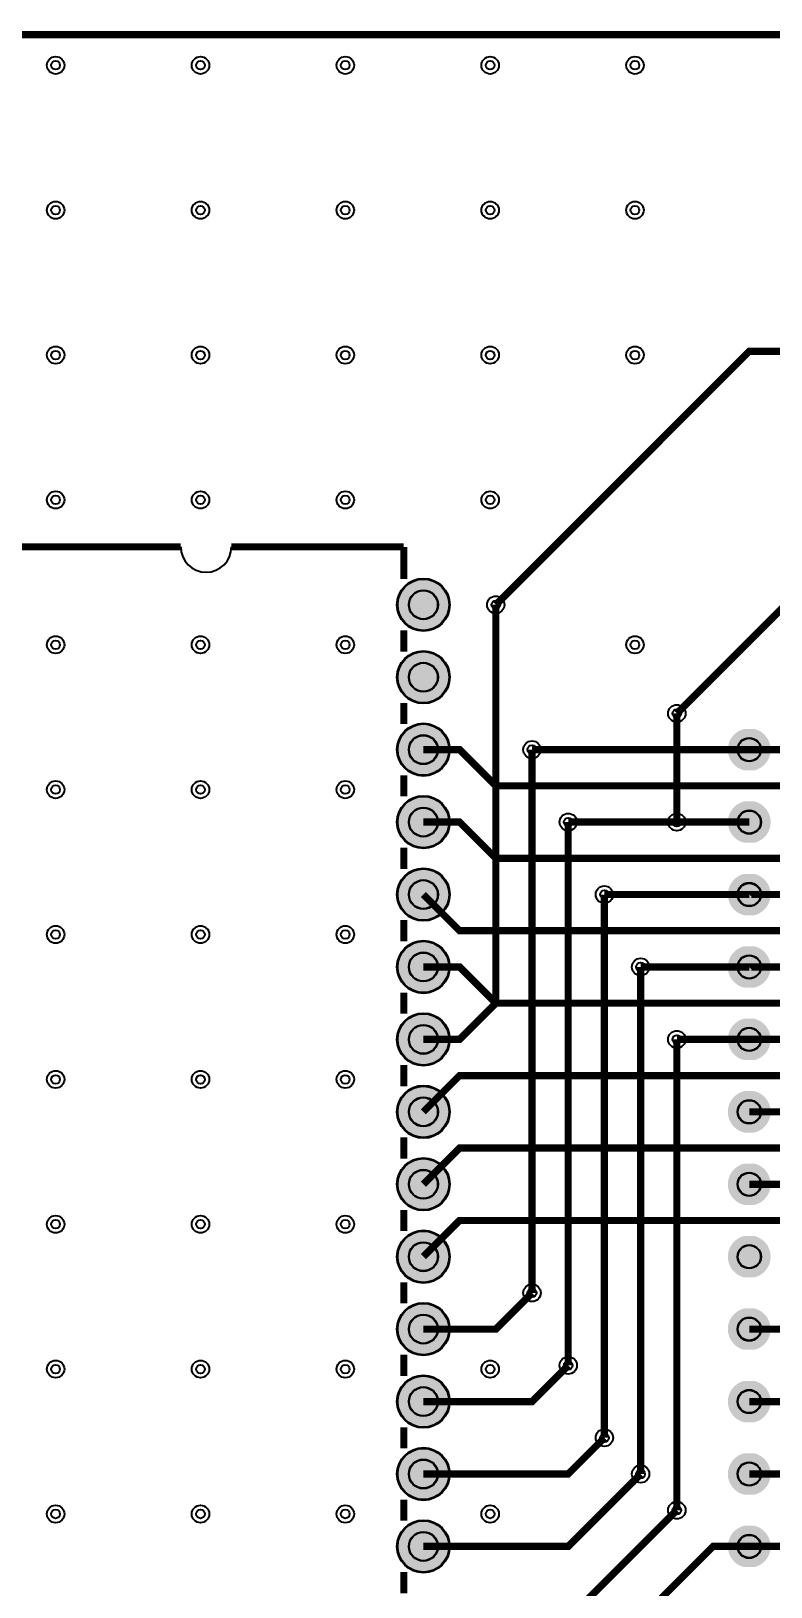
# Model space of a CAD drawing. Extents: x -5 to 6501, y -5 to 3943.
# Drawn here: x 1208 to 2230, y 1794 to 3942 of the extents above; entities that cross this region are included whole.
import ezdxf

# ---------------------------------------------------------------- set-up
doc = ezdxf.new("R2010")
doc.units = 9
for name, color, linetype, true_color in [('BoardOutLine', 7, 'Continuous', 0xff00ff), ('BottomLayer', 7, 'Continuous', 0x0000ff), ('BottomSolderMaskLayer', 7, 'Continuous', 0xaa00ff), ('Hole', 7, 'Continuous', 0x222222), ('Multi-Layer', 7, 'Continuous', 0xc0c0c0), ('TopLayer', 7, 'Continuous', 0xff0000), ('TopSilkLayer', 7, 'Continuous', 0xffcc00), ('TopSolderMaskLayer', 7, 'Continuous', 0x800080)]:
    doc.layers.add(name, color=color, linetype=linetype, true_color=true_color)

msp = doc.modelspace()

# ---------------------------------------------------------------- hatches: boundary and pattern name
at = {"layer": 'BottomSolderMaskLayer'}
for points in [[(1713.567, 3150, 1), (1786.433, 3150, 1)], [(1713.567, 3050, 1), (1786.433, 3050, 1)], [(1713.567, 2950, 1), (1786.433, 2950, 1)], [(2192.8599909285476, 2921.4309999999978, -0.7853981633974483), (2192.8599909285476, 2978.548999999998), (2207.1400090714524, 2978.548999999998, -0.7853981633974483), (2207.1400090714524, 2921.4309999999978)], [(1713.567, 2850, 1), (1786.433, 2850, 1)], [(2192.8599909285476, 2821.4309999999978, -0.7853981633974483), (2192.8599909285476, 2878.548999999998), (2207.1400090714524, 2878.548999999998, -0.7853981633974483), (2207.1400090714524, 2821.4309999999978)], [(1713.567, 2750, 1), (1786.433, 2750, 1)], [(2192.8599909285476, 2721.4309999999978, -0.7853981633974483), (2192.8599909285476, 2778.548999999998), (2207.1400090714524, 2778.548999999998, -0.7853981633974483), (2207.1400090714524, 2721.4309999999978)], [(1713.567, 2650, 1), (1786.433, 2650, 1)], [(2192.8599909285476, 2621.4309999999978, -0.7853981633974483), (2192.8599909285476, 2678.548999999998), (2207.1400090714524, 2678.548999999998, -0.7853981633974483), (2207.1400090714524, 2621.4309999999978)], [(1713.567, 2550, 1), (1786.433, 2550, 1)], [(2192.8599909285476, 2521.4309999999978, -0.7853981633974483), (2192.8599909285476, 2578.548999999998), (2207.1400090714524, 2578.548999999998, -0.7853981633974483), (2207.1400090714524, 2521.4309999999978)], [(1713.567, 2450, 1), (1786.433, 2450, 1)], [(2192.8599909285476, 2421.4309999999978, -0.7853981633974483), (2192.8599909285476, 2478.548999999998), (2207.1400090714524, 2478.548999999998, -0.7853981633974483), (2207.1400090714524, 2421.4309999999978)], [(1713.567, 2350, 1), (1786.433, 2350, 1)], [(2192.8599909285476, 2321.4309999999978, -0.7853981633974483), (2192.8599909285476, 2378.548999999998), (2207.1400090714524, 2378.548999999998, -0.7853981633974483), (2207.1400090714524, 2321.4309999999978)], [(1713.567, 2250, 1), (1786.433, 2250, 1)], [(2192.8599909285476, 2221.4309999999978, -0.7853981633974483), (2192.8599909285476, 2278.548999999998), (2207.1400090714524, 2278.548999999998, -0.7853981633974483), (2207.1400090714524, 2221.4309999999978)], [(1713.567, 2150, 1), (1786.433, 2150, 1)], [(2192.8599909285476, 2121.4309999999978, -0.7853981633974483), (2192.8599909285476, 2178.548999999998), (2207.1400090714524, 2178.548999999998, -0.7853981633974483), (2207.1400090714524, 2121.4309999999978)], [(1713.567, 2050, 1), (1786.433, 2050, 1)], [(2192.8599909285476, 2021.430999999998, -0.7853981633974483), (2192.8599909285476, 2078.548999999998), (2207.1400090714524, 2078.548999999998, -0.7853981633974483), (2207.1400090714524, 2021.430999999998)], [(1713.567, 1950, 1), (1786.433, 1950, 1)], [(2192.8599909285476, 1921.430999999998, -0.7853981633974483), (2192.8599909285476, 1978.548999999998), (2207.1400090714524, 1978.548999999998, -0.7853981633974483), (2207.1400090714524, 1921.430999999998)], [(1713.567, 1850, 1), (1786.433, 1850, 1)], [(2192.8599909285476, 1821.430999999998, -0.7853981633974483), (2192.8599909285476, 1878.548999999998), (2207.1400090714524, 1878.548999999998, -0.7853981633974483), (2207.1400090714524, 1821.430999999998)]]:
    msp.add_hatch(color=256, dxfattribs=at).paths.add_polyline_path(points)
at = {"layer": 'Multi-Layer'}
for points in [[(1714.567, 3150, 1), (1785.433, 3150, 1)], [(1714.567, 3050, 1), (1785.433, 3050, 1)], [(1714.567, 2950, 1), (1785.433, 2950, 1)], [(2193.1100000000006, 2922.4309999999978, -0.7853981633974483), (2193.1100000000006, 2977.548999999998), (2206.8899999999994, 2977.548999999998, -0.7853981633974483), (2206.8899999999994, 2922.4309999999978)], [(1714.567, 2850, 1), (1785.433, 2850, 1)], [(2193.1100000000006, 2822.4309999999978, -0.7853981633974483), (2193.1100000000006, 2877.548999999998), (2206.8899999999994, 2877.548999999998, -0.7853981633974483), (2206.8899999999994, 2822.4309999999978)], [(1714.567, 2750, 1), (1785.433, 2750, 1)], [(2193.1100000000006, 2722.4309999999978, -0.7853981633974483), (2193.1100000000006, 2777.548999999998), (2206.8899999999994, 2777.548999999998, -0.7853981633974483), (2206.8899999999994, 2722.4309999999978)], [(1714.567, 2650, 1), (1785.433, 2650, 1)], [(2193.1100000000006, 2622.4309999999978, -0.7853981633974483), (2193.1100000000006, 2677.548999999998), (2206.8899999999994, 2677.548999999998, -0.7853981633974483), (2206.8899999999994, 2622.4309999999978)], [(1714.567, 2550, 1), (1785.433, 2550, 1)], [(2193.1100000000006, 2522.4309999999978, -0.7853981633974483), (2193.1100000000006, 2577.548999999998), (2206.8899999999994, 2577.548999999998, -0.7853981633974483), (2206.8899999999994, 2522.4309999999978)], [(1714.567, 2450, 1), (1785.433, 2450, 1)], [(2193.1100000000006, 2422.4309999999978, -0.7853981633974483), (2193.1100000000006, 2477.548999999998), (2206.8899999999994, 2477.548999999998, -0.7853981633974483), (2206.8899999999994, 2422.4309999999978)], [(1714.567, 2350, 1), (1785.433, 2350, 1)], [(2193.1100000000006, 2322.4309999999978, -0.7853981633974483), (2193.1100000000006, 2377.548999999998), (2206.8899999999994, 2377.548999999998, -0.7853981633974483), (2206.8899999999994, 2322.4309999999978)], [(1714.567, 2250, 1), (1785.433, 2250, 1)], [(2193.1100000000006, 2222.4309999999978, -0.7853981633974483), (2193.1100000000006, 2277.548999999998), (2206.8899999999994, 2277.548999999998, -0.7853981633974483), (2206.8899999999994, 2222.4309999999978)], [(1714.567, 2150, 1), (1785.433, 2150, 1)], [(2193.1100000000006, 2122.4309999999978, -0.7853981633974483), (2193.1100000000006, 2177.548999999998), (2206.8899999999994, 2177.548999999998, -0.7853981633974483), (2206.8899999999994, 2122.4309999999978)], [(1714.567, 2050, 1), (1785.433, 2050, 1)], [(2193.1100000000006, 2022.430999999998, -0.7853981633974483), (2193.1100000000006, 2077.548999999998), (2206.8899999999994, 2077.548999999998, -0.7853981633974483), (2206.8899999999994, 2022.430999999998)], [(1714.567, 1950, 1), (1785.433, 1950, 1)], [(2193.1100000000006, 1922.430999999998, -0.7853981633974483), (2193.1100000000006, 1977.548999999998), (2206.8899999999994, 1977.548999999998, -0.7853981633974483), (2206.8899999999994, 1922.430999999998)], [(1714.567, 1850, 1), (1785.433, 1850, 1)], [(2193.1100000000006, 1822.430999999998, -0.7853981633974483), (2193.1100000000006, 1877.548999999998), (2206.8899999999994, 1877.548999999998, -0.7853981633974483), (2206.8899999999994, 1822.430999999998)]]:
    msp.add_hatch(color=256, dxfattribs=at).paths.add_polyline_path(points)
at = {"layer": 'TopSolderMaskLayer'}
for points in [[(1713.567, 3150, 1), (1786.433, 3150, 1)], [(1713.567, 3050, 1), (1786.433, 3050, 1)], [(1713.567, 2950, 1), (1786.433, 2950, 1)], [(2192.8599909285476, 2921.4309999999978, -0.7853981633974483), (2192.8599909285476, 2978.548999999998), (2207.1400090714524, 2978.548999999998, -0.7853981633974483), (2207.1400090714524, 2921.4309999999978)], [(1713.567, 2850, 1), (1786.433, 2850, 1)], [(2192.8599909285476, 2821.4309999999978, -0.7853981633974483), (2192.8599909285476, 2878.548999999998), (2207.1400090714524, 2878.548999999998, -0.7853981633974483), (2207.1400090714524, 2821.4309999999978)], [(1713.567, 2750, 1), (1786.433, 2750, 1)], [(2192.8599909285476, 2721.4309999999978, -0.7853981633974483), (2192.8599909285476, 2778.548999999998), (2207.1400090714524, 2778.548999999998, -0.7853981633974483), (2207.1400090714524, 2721.4309999999978)], [(1713.567, 2650, 1), (1786.433, 2650, 1)], [(2192.8599909285476, 2621.4309999999978, -0.7853981633974483), (2192.8599909285476, 2678.548999999998), (2207.1400090714524, 2678.548999999998, -0.7853981633974483), (2207.1400090714524, 2621.4309999999978)], [(1713.567, 2550, 1), (1786.433, 2550, 1)], [(2192.8599909285476, 2521.4309999999978, -0.7853981633974483), (2192.8599909285476, 2578.548999999998), (2207.1400090714524, 2578.548999999998, -0.7853981633974483), (2207.1400090714524, 2521.4309999999978)], [(1713.567, 2450, 1), (1786.433, 2450, 1)], [(2192.8599909285476, 2421.4309999999978, -0.7853981633974483), (2192.8599909285476, 2478.548999999998), (2207.1400090714524, 2478.548999999998, -0.7853981633974483), (2207.1400090714524, 2421.4309999999978)], [(1713.567, 2350, 1), (1786.433, 2350, 1)], [(2192.8599909285476, 2321.4309999999978, -0.7853981633974483), (2192.8599909285476, 2378.548999999998), (2207.1400090714524, 2378.548999999998, -0.7853981633974483), (2207.1400090714524, 2321.4309999999978)], [(1713.567, 2250, 1), (1786.433, 2250, 1)], [(2192.8599909285476, 2221.4309999999978, -0.7853981633974483), (2192.8599909285476, 2278.548999999998), (2207.1400090714524, 2278.548999999998, -0.7853981633974483), (2207.1400090714524, 2221.4309999999978)], [(1713.567, 2150, 1), (1786.433, 2150, 1)], [(2192.8599909285476, 2121.4309999999978, -0.7853981633974483), (2192.8599909285476, 2178.548999999998), (2207.1400090714524, 2178.548999999998, -0.7853981633974483), (2207.1400090714524, 2121.4309999999978)], [(1713.567, 2050, 1), (1786.433, 2050, 1)], [(2192.8599909285476, 2021.430999999998, -0.7853981633974483), (2192.8599909285476, 2078.548999999998), (2207.1400090714524, 2078.548999999998, -0.7853981633974483), (2207.1400090714524, 2021.430999999998)], [(1713.567, 1950, 1), (1786.433, 1950, 1)], [(2192.8599909285476, 1921.430999999998, -0.7853981633974483), (2192.8599909285476, 1978.548999999998), (2207.1400090714524, 1978.548999999998, -0.7853981633974483), (2207.1400090714524, 1921.430999999998)], [(1713.567, 1850, 1), (1786.433, 1850, 1)], [(2192.8599909285476, 1821.430999999998, -0.7853981633974483), (2192.8599909285476, 1878.548999999998), (2207.1400090714524, 1878.548999999998, -0.7853981633974483), (2207.1400090714524, 1821.430999999998)]]:
    msp.add_hatch(color=256, dxfattribs=at).paths.add_polyline_path(points)

# ---------------------------------------------------------------- linework, layer by layer
at = {"layer": 'BoardOutLine', "const_width": 10}
msp.add_lwpolyline([(196.84999999999854, 3937), (6299.199999999997, 3937)], dxfattribs=at)
at = {"layer": 'BottomLayer', "const_width": 10}
for points in [[(1850, 3150), (1850, 2600), (1800, 2550), (1750, 2550)], [(2100, 2850), (2100, 3000)], [(1900, 2200), (1900, 2200), (1900, 2950)], [(1950, 2100), (1950, 2100), (1950, 2850)], [(2000, 2000), (2000, 2000), (2000, 2750)], [(2050, 1950), (2050, 1950), (2050, 2650)], [(2100, 1900), (2100, 1900), (2100, 2550)]]:
    msp.add_lwpolyline(points, dxfattribs=at)
at = {"layer": 'BottomSolderMaskLayer'}
for centre, radius in [((1750, 3150), 36.433), ((1750, 3150), 20.240555555555556), ((1750, 3050), 36.433), ((1750, 3050), 20.240555555555556), ((1750, 2950), 36.433), ((1750, 2950), 20.240555555555556), ((2200.001000000004, 2949.998999999996), 16.31942857142857), ((1750, 2850), 36.433), ((1750, 2850), 20.240555555555556), ((2200.001000000004, 2849.998999999996), 16.31942857142857), ((1750, 2750), 36.433), ((1750, 2750), 20.240555555555556), ((2200.001000000004, 2749.998999999996), 16.31942857142857), ((1750, 2650), 36.433), ((1750, 2650), 20.240555555555556), ((2200.001000000004, 2649.998999999996), 16.31942857142857), ((1750, 2550), 36.433), ((1750, 2550), 20.240555555555556), ((2200.001000000004, 2550), 16.31942857142857), ((1750, 2450), 36.433), ((1750, 2450), 20.240555555555556), ((2200.001000000004, 2450), 16.31942857142857), ((1750, 2350), 36.433), ((1750, 2350), 20.240555555555556), ((2200.001000000004, 2350), 16.31942857142857), ((1750, 2250), 36.433), ((1750, 2250), 20.240555555555556), ((2200.001000000004, 2250), 16.31942857142857), ((1750, 2150), 36.433), ((1750, 2150), 20.240555555555556), ((2200.001000000004, 2150), 16.31942857142857), ((1750, 2050), 36.433), ((1750, 2050), 20.240555555555556), ((2200.001000000004, 2050.001000000004), 16.31942857142857), ((1750, 1950), 36.433), ((1750, 1950), 20.240555555555556), ((2200.001000000004, 1950.0010000000038), 16.31942857142857), ((1750, 1850), 36.433), ((1750, 1850), 20.240555555555556), ((2200.001000000004, 1850.0010000000038), 16.31942857142857)]:
    msp.add_circle(centre, radius, dxfattribs=at)
at = {"layer": 'Hole'}
for centre, radius in [((1242.2069999999949, 3894.7920000000013), 6.0040000000000004), ((1442.2069999999949, 3894.7920000000013), 6.0040000000000004), ((1642.2069999999949, 3894.7920000000013), 6.0040000000000004), ((1842.2069999999949, 3894.7920000000013), 6.0040000000000004), ((2042.2069999999949, 3894.7920000000013), 6.0040000000000004), ((1242.2069999999949, 3694.7920000000013), 6.0040000000000004), ((1442.2069999999949, 3694.7920000000013), 6.0040000000000004), ((1642.2069999999949, 3694.7920000000013), 6.0040000000000004), ((1842.2069999999949, 3694.7920000000013), 6.0040000000000004), ((2042.2069999999949, 3694.7920000000013), 6.0040000000000004), ((1242.2069999999949, 3494.7920000000013), 6.0040000000000004), ((1442.2069999999949, 3494.7920000000013), 6.0040000000000004), ((1642.2069999999949, 3494.7920000000013), 6.0040000000000004), ((1842.2069999999949, 3494.7920000000013), 6.0040000000000004), ((2042.2069999999949, 3494.7920000000013), 6.0040000000000004), ((1242.2069999999949, 3294.7920000000013), 6.0040000000000004), ((1442.2069999999949, 3294.7920000000013), 6.0040000000000004), ((1642.2069999999949, 3294.7920000000013), 6.0040000000000004), ((1842.2069999999949, 3294.7920000000013), 6.0040000000000004), ((1850, 3150), 6), ((1242.2069999999949, 3094.7920000000013), 6.0040000000000004), ((1442.2069999999949, 3094.7920000000013), 6.0040000000000004), ((1642.2069999999949, 3094.7920000000013), 6.0040000000000004), ((2042.2069999999949, 3094.7920000000013), 6.0040000000000004), ((2100, 3000), 6), ((1900, 2950), 6), ((1242.2069999999949, 2894.7920000000013), 6.0040000000000004), ((1442.2069999999949, 2894.7920000000013), 6.0040000000000004), ((1642.2069999999949, 2894.7920000000013), 6.0040000000000004), ((1950, 2850), 6), ((2100, 2850), 6), ((2000, 2750), 6), ((1242.2069999999949, 2694.7920000000013), 6.0040000000000004), ((1442.2069999999949, 2694.7920000000013), 6.0040000000000004), ((1642.2069999999949, 2694.7920000000013), 6.0040000000000004), ((2050, 2650), 6), ((2100, 2550), 6), ((1242.2069999999949, 2494.7920000000013), 6.0040000000000004), ((1442.2069999999949, 2494.7920000000013), 6.0040000000000004), ((1642.2069999999949, 2494.7920000000013), 6.0040000000000004), ((1242.2069999999949, 2294.7920000000013), 6.0040000000000004), ((1442.2069999999949, 2294.7920000000013), 6.0040000000000004), ((1642.2069999999949, 2294.7920000000013), 6.0040000000000004), ((1900, 2200), 6), ((1950, 2100), 6), ((1242.2069999999949, 2094.7920000000013), 6.0040000000000004), ((1442.2069999999949, 2094.7920000000013), 6.0040000000000004), ((1642.2069999999949, 2094.7920000000013), 6.0040000000000004), ((1842.2069999999949, 2094.7920000000013), 6.0040000000000004), ((2000, 2000), 6), ((2050, 1950), 6), ((1242.2069999999949, 1894.7920000000013), 6.0040000000000004), ((1442.2069999999949, 1894.7920000000013), 6.0040000000000004), ((1642.2069999999949, 1894.7920000000013), 6.0040000000000004), ((1842.2069999999949, 1894.7920000000013), 6.0040000000000004), ((2100, 1900), 6)]:
    msp.add_circle(centre, radius, dxfattribs=at)
at = {"layer": 'Multi-Layer'}
for centre, radius in [((1242.2069999999949, 3894.7920000000013), 12.008000000000001), ((1442.2069999999949, 3894.7920000000013), 12.008000000000001), ((1642.2069999999949, 3894.7920000000013), 12.008000000000001), ((1842.2069999999949, 3894.7920000000013), 12.008000000000001), ((2042.2069999999949, 3894.7920000000013), 12.008000000000001), ((1242.2069999999949, 3694.7920000000013), 12.008000000000001), ((1442.2069999999949, 3694.7920000000013), 12.008000000000001), ((1642.2069999999949, 3694.7920000000013), 12.008000000000001), ((1842.2069999999949, 3694.7920000000013), 12.008000000000001), ((2042.2069999999949, 3694.7920000000013), 12.008000000000001), ((1242.2069999999949, 3494.7920000000013), 12.008000000000001), ((1442.2069999999949, 3494.7920000000013), 12.008000000000001), ((1642.2069999999949, 3494.7920000000013), 12.008000000000001), ((1842.2069999999949, 3494.7920000000013), 12.008000000000001), ((2042.2069999999949, 3494.7920000000013), 12.008000000000001), ((1242.2069999999949, 3294.7920000000013), 12.008000000000001), ((1442.2069999999949, 3294.7920000000013), 12.008000000000001), ((1642.2069999999949, 3294.7920000000013), 12.008000000000001), ((1842.2069999999949, 3294.7920000000013), 12.008000000000001), ((1750, 3150), 35.433), ((1750, 3150), 19.685), ((1850, 3150), 12), ((1242.2069999999949, 3094.7920000000013), 12.008000000000001), ((1442.2069999999949, 3094.7920000000013), 12.008000000000001), ((1642.2069999999949, 3094.7920000000013), 12.008000000000001), ((2042.2069999999949, 3094.7920000000013), 12.008000000000001), ((1750, 3050), 35.433), ((1750, 3050), 19.685), ((2100, 3000), 12), ((1750, 2950), 35.433), ((1750, 2950), 19.685), ((2200.001000000004, 2949.998999999996), 15.748), ((1900, 2950), 12), ((1242.2069999999949, 2894.7920000000013), 12.008000000000001), ((1442.2069999999949, 2894.7920000000013), 12.008000000000001), ((1642.2069999999949, 2894.7920000000013), 12.008000000000001), ((1750, 2850), 35.433), ((1750, 2850), 19.685), ((1950, 2850), 12), ((2100, 2850), 12), ((2200.001000000004, 2849.998999999996), 15.748), ((1750, 2750), 35.433), ((1750, 2750), 19.685), ((2000, 2750), 12), ((2200.001000000004, 2749.998999999996), 15.748), ((1242.2069999999949, 2694.7920000000013), 12.008000000000001), ((1442.2069999999949, 2694.7920000000013), 12.008000000000001), ((1642.2069999999949, 2694.7920000000013), 12.008000000000001), ((1750, 2650), 35.433), ((1750, 2650), 19.685), ((2200.001000000004, 2649.998999999996), 15.748), ((2050, 2650), 12), ((1750, 2550), 35.433), ((1750, 2550), 19.685), ((2100, 2550), 12), ((2200.001000000004, 2550), 15.748), ((1242.2069999999949, 2494.7920000000013), 12.008000000000001), ((1442.2069999999949, 2494.7920000000013), 12.008000000000001), ((1642.2069999999949, 2494.7920000000013), 12.008000000000001), ((1750, 2450), 35.433), ((1750, 2450), 19.685), ((2200.001000000004, 2450), 15.748), ((1750, 2350), 35.433), ((1750, 2350), 19.685), ((2200.001000000004, 2350), 15.748), ((1242.2069999999949, 2294.7920000000013), 12.008000000000001), ((1442.2069999999949, 2294.7920000000013), 12.008000000000001), ((1642.2069999999949, 2294.7920000000013), 12.008000000000001), ((1750, 2250), 35.433), ((1750, 2250), 19.685), ((2200.001000000004, 2250), 15.748), ((1900, 2200), 12), ((1750, 2150), 35.433), ((1750, 2150), 19.685), ((2200.001000000004, 2150), 15.748), ((1242.2069999999949, 2094.7920000000013), 12.008000000000001), ((1442.2069999999949, 2094.7920000000013), 12.008000000000001), ((1642.2069999999949, 2094.7920000000013), 12.008000000000001), ((1842.2069999999949, 2094.7920000000013), 12.008000000000001), ((1950, 2100), 12), ((1750, 2050), 35.433), ((1750, 2050), 19.685), ((2200.001000000004, 2050.001000000004), 15.748), ((2000, 2000), 12), ((1750, 1950), 35.433), ((1750, 1950), 19.685), ((2050, 1950), 12), ((2200.001000000004, 1950.0010000000038), 15.748), ((2100, 1900), 12), ((1242.2069999999949, 1894.7920000000013), 12.008000000000001), ((1442.2069999999949, 1894.7920000000013), 12.008000000000001), ((1642.2069999999949, 1894.7920000000013), 12.008000000000001), ((1842.2069999999949, 1894.7920000000013), 12.008000000000001), ((1750, 1850), 35.433), ((1750, 1850), 19.685), ((2200.001000000004, 1850.0010000000038), 15.748)]:
    msp.add_circle(centre, radius, dxfattribs=at)
at = {"layer": 'TopLayer', "const_width": 10}
for points in [[(1850, 3150), (2200, 3500), (3196.099000000002, 3500)], [(2100, 3000), (2250, 3150), (2950, 3150)], [(2550, 2900), (1850, 2900), (1800, 2950), (1750, 2950)], [(1900, 2950), (2200, 2949.994999999999)], [(2200, 2949.994999999999), (2700.0050000000047, 2949.994999999999), (2750, 2900), (3092.9100000000035, 2900)], [(2600, 2800), (1850, 2800), (1800, 2850), (1750, 2850)], [(1950, 2850), (2100, 2850)], [(2100, 2850), (2200, 2850)], [(2650, 2700), (1800, 2700), (1750, 2750)], [(2000, 2750), (2200, 2750)], [(2200, 2749.994999999999), (2200.0050000000047, 2750), (2300, 2750)], [(2700, 2600), (1850, 2600), (1800, 2650), (1750, 2650)], [(2050, 2650), (2200, 2649.994999999999)], [(2200, 2649.994999999999), (2200.0050000000047, 2650), (2350, 2650)], [(2100, 2550), (2200, 2549.994999999999)], [(2200, 2550), (2500, 2550), (2550, 2500), (3092.9000000000015, 2500)], [(2500, 2500), (1800, 2500), (1750, 2450)], [(2200, 2449.989999999998), (2300, 2449.989999999998)], [(2450, 2400), (1800, 2400), (1750, 2350)], [(2500, 2300), (2450.0050000000047, 2349.994999999999), (2200, 2349.994999999999)], [(1750, 2250), (1800, 2300), (2400, 2300)], [(1750, 2150), (1850, 2150), (1900, 2200)], [(3092.9000000000015, 2100), (2300, 2100), (2250, 2150), (2200, 2150)], [(1750, 2050), (1900, 2050), (1950, 2100)], [(3092.9000000000015, 2000), (2300, 2000), (2250, 2050), (2200, 2050)], [(1750, 1950), (1950, 1950), (2000, 2000)], [(1750, 1850), (1950, 1850), (2050, 1950)], [(3092.9000000000015, 1900), (2300, 1900), (2250, 1950), (2200, 1950)], [(1750, 1750), (1950, 1750), (2100, 1900)], [(2000, 1700), (2150, 1850), (2200, 1850)], [(3092.9000000000015, 1800), (2300, 1800), (2250, 1850), (2200, 1850)]]:
    msp.add_lwpolyline(points, dxfattribs=at)
at = {"layer": 'TopSilkLayer', "const_width": 10}
for points in [[(1177, 3230), (1415, 3230)], [(1723, 3230), (1485, 3230)], [(1723, 3230), (1723, 3185.388999999999)], [(1723, 3114.611000000001), (1723, 3085.388999999999)], [(1723, 3014.611000000001), (1723, 2985.388999999999)], [(1723, 2914.611000000001), (1723, 2885.388999999999)], [(1723, 2814.611000000001), (1723, 2785.388999999999)], [(1723, 2714.611000000001), (1723, 2685.388999999999)], [(1723, 2614.611000000001), (1723, 2585.388999999999)], [(1723, 2514.611000000001), (1723, 2485.388999999999)], [(1723, 2414.611000000001), (1723, 2385.388999999999)], [(1723, 2314.611000000001), (1723, 2285.388999999999)], [(1723, 2214.611000000001), (1723, 2185.388999999999)], [(1723, 2114.611000000001), (1723, 2085.388999999999)], [(1723, 2014.6110000000008), (1723, 1985.3889999999992)], [(1723, 1914.6110000000008), (1723, 1885.3889999999992)], [(1723, 1814.6110000000008), (1723, 1785.3889999999992)]]:
    msp.add_lwpolyline(points, dxfattribs=at)
at = {"layer": 'TopSilkLayer'}
msp.add_arc((1450, 3230), 35, 180, 0, dxfattribs=at)
at = {"layer": 'TopSolderMaskLayer'}
for centre, radius in [((1750, 3150), 36.433), ((1750, 3150), 20.240555555555556), ((1750, 3050), 36.433), ((1750, 3050), 20.240555555555556), ((1750, 2950), 36.433), ((1750, 2950), 20.240555555555556), ((2200.001000000004, 2949.998999999996), 16.31942857142857), ((1750, 2850), 36.433), ((1750, 2850), 20.240555555555556), ((2200.001000000004, 2849.998999999996), 16.31942857142857), ((1750, 2750), 36.433), ((1750, 2750), 20.240555555555556), ((2200.001000000004, 2749.998999999996), 16.31942857142857), ((1750, 2650), 36.433), ((1750, 2650), 20.240555555555556), ((2200.001000000004, 2649.998999999996), 16.31942857142857), ((1750, 2550), 36.433), ((1750, 2550), 20.240555555555556), ((2200.001000000004, 2550), 16.31942857142857), ((1750, 2450), 36.433), ((1750, 2450), 20.240555555555556), ((2200.001000000004, 2450), 16.31942857142857), ((1750, 2350), 36.433), ((1750, 2350), 20.240555555555556), ((2200.001000000004, 2350), 16.31942857142857), ((1750, 2250), 36.433), ((1750, 2250), 20.240555555555556), ((2200.001000000004, 2250), 16.31942857142857), ((1750, 2150), 36.433), ((1750, 2150), 20.240555555555556), ((2200.001000000004, 2150), 16.31942857142857), ((1750, 2050), 36.433), ((1750, 2050), 20.240555555555556), ((2200.001000000004, 2050.001000000004), 16.31942857142857), ((1750, 1950), 36.433), ((1750, 1950), 20.240555555555556), ((2200.001000000004, 1950.0010000000038), 16.31942857142857), ((1750, 1850), 36.433), ((1750, 1850), 20.240555555555556), ((2200.001000000004, 1850.0010000000038), 16.31942857142857)]:
    msp.add_circle(centre, radius, dxfattribs=at)

doc.saveas('drawing.dxf')
